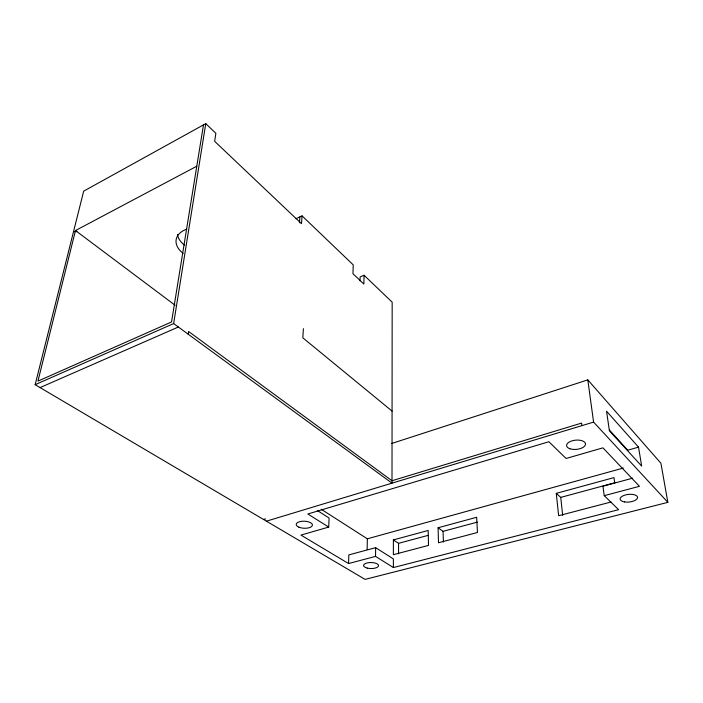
<?xml version="1.0" encoding="UTF-8"?>
<svg xmlns="http://www.w3.org/2000/svg" width="703" height="703" viewBox="0 0 703 703"><rect width="100%" height="100%" fill="white"/><g stroke="black" fill="none" stroke-linecap="round" stroke-linejoin="round"><path stroke-width="1.05" d="M375.543 556.389L375.639 547.655L348.82 554.904L348.583 563.551L375.543 556.389L393.381 567.558L618.622 509.675L604.237 495.659L602.937 486.212L632.621 478.189M367.151 549.632L367.326 538.806L321.218 509.244M360.024 280.822L360.129 276.912L364.066 275.251L363.864 284.056L352.959 273.722L353.231 264.873L302.062 215.865L296.007 218.712M348.583 563.551L300.946 535.097L328.714 527.074L329.083 518.006L317.352 510.536M303.415 328.67L302.817 337.818L392.072 411.106M302.062 215.865L301.499 223.686L214.652 141.321L215.865 133.289L205.768 123.614L83.683 191.146L35.15 384.69L365.077 579.386L667.85 502.346L660.908 463.224L587.813 379.875L391.615 443.514M299.452 222.754L299.882 216.893M188.176 334.197L188.58 331.473L392.002 480.747L581.566 423.092L581.891 425.64M35.15 384.69L173.632 323.573L205.768 123.614M196.761 166.224L75.493 230.549L37.936 381.131L171.541 321.956L203.483 124.879M40.062 387.59L178.36 327.018M263.563 519.473L265.532 518.876M266.428 521.169L593.587 422.099L667.85 502.346M638.535 447.143L606.548 411.211L609.413 430.798L641.654 466.098L638.535 447.143L627.779 450.201L609.352 429.999M367.326 538.806L623.333 468.049M610.986 502.021L558.639 515.712L556.275 493.357L613.965 477.609L614.756 483.031M393.381 539.922L428.18 530.457L428.505 545.414L393.381 554.685L393.381 539.922L398.548 543.331L427.96 535.414M438.074 527.768L476.66 517.276L477.478 532.487L438.505 542.769L438.074 527.768L443.066 531.345L477.337 522.109M556.275 493.357L560.73 497.39L615.011 482.715M604.237 495.659L639.458 486.309L602.946 447.837L566.082 458.488L548.885 441.73L307.826 513.998L328.714 527.074M73.543 231.577L76.882 231.595M375.639 547.655L393.381 558.947L393.381 567.558M173.632 323.573L392.002 483.146L392.169 302.176L364.066 275.251M75.493 230.549L175.117 305.26M587.813 379.875L593.587 422.099M560.73 497.39L562.69 515.413M443.066 531.345L443.408 542.013M398.548 543.331L398.583 553.832M184.467 245.119A24.623 15.949 10.1 0 1 177.507 234.468M183.132 253.344A24.781 15.888 9.9 0 1 186.726 229.187M298.898 527.18A8.128 3.533 2.4 0 0 312.264 525.73A8.128 3.533 2.4 0 0 301.78 521.292A8.128 3.533 2.4 0 0 298.898 527.18M569.869 448.734A9.517 4.64 -5.4 0 0 585.371 444.955A9.517 4.64 -5.4 0 0 572.919 440.596A9.517 4.64 -5.4 0 0 569.869 448.734M624.572 501.933A8.77 3.84 -5.9 0 0 637.568 497.434A8.77 3.84 -5.9 0 0 624.361 495.272A8.77 3.84 -5.9 0 0 624.572 501.933M367.194 568.094A7.496 3.023 0.7 0 0 378.557 565.678A7.496 3.023 0.7 0 0 367.441 562.857A7.496 3.023 0.7 0 0 367.194 568.094"/></g></svg>
